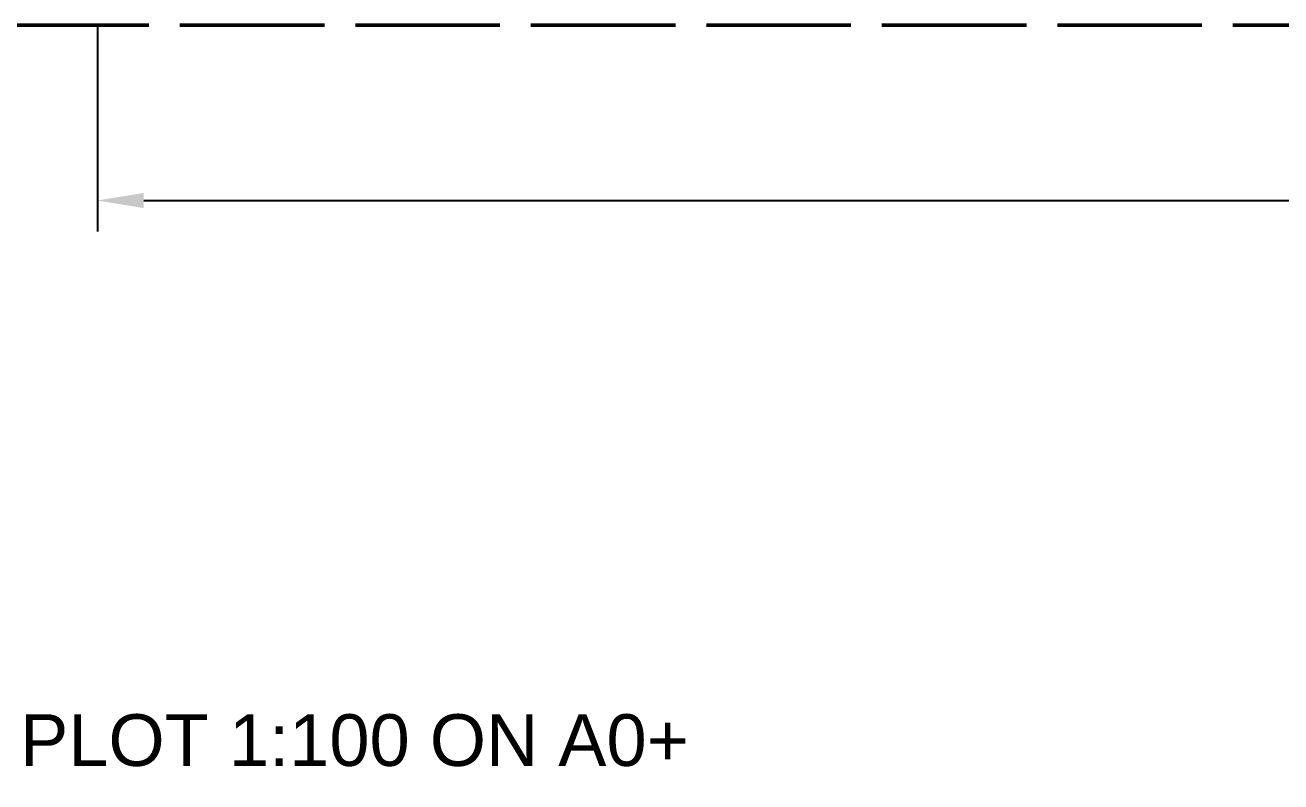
# Model space of a CAD drawing. Header units: millimetres. Extents: x -6059 to 111124, y -4267 to 4924.
# Drawn here: x -247 to 4045, y -2905 to -317 of the extents above; entities that cross this region are included whole.
import ezdxf

# ---------------------------------------------------------------- set-up
doc = ezdxf.new("R2010")
doc.units = ezdxf.units.MM
doc.linetypes.add('DASH_494_106', pattern=[599.722222, 493.888889, -105.833333])
for name, color, linetype in [('DIMENSIONS', 7, 'Continuous'), ('GEOFAB', 5, 'Continuous'), ('TITLE', 7, 'Continuous')]:
    doc.layers.add(name, color=color, linetype=linetype)
doc.styles.add('ARIAL', font='arial.ttf')
doc.dimstyles.get("Standard").update_dxf_attribs({"dimtxt": 2.5, "dimasz": 2.5, "dimexe": 1.25, "dimexo": 0.625, "dimtad": 1, "dimcen": 2.5, "dimazin": 3, "dimtfac": 1, "dimtmove": 0, "dimatfit": 3})

msp = doc.modelspace()

# ---------------------------------------------------------------- linework, layer by layer
at = {"layer": 'GEOFAB', "color": 5, "linetype": 'DASH_494_106', "lineweight": 50}
msp.add_line((-317.5, -317.5), (108417.5, -317.5), dxfattribs=at)

# ---------------------------------------------------------------- texts
at = {"layer": 'TITLE', "style": 'ARIAL'}
msp.add_text('FRONT ELEVATION  |  MODEL UNITS: mm (1:1)  |  PLOT 1:100 ON A0+', height=176.812, dxfattribs=at).set_placement((-6059.8, -2850.4))

# ---------------------------------------------------------------- dimensions: what is measured, and where the dimension line sits
at = {"layer": 'DIMENSIONS'}
msp.add_linear_dim(base=(0, -917.2), p1=(0, -317.5), p2=(108100, -317.5), dimstyle='Standard', override={"dimtxt": 202.071111, "dimasz": 158.75, "dimexe": 105.833333, "dimexo": 0, "dimgap": 88.194444, "dimtad": 1, "dimtih": 0, "dimtoh": 0, "dimdec": 0, "dimtxsty": 'ARIAL', "dimclrd": 7, "dimclre": 7, "dimclrt": 7}, dxfattribs=at).render()

doc.saveas('drawing.dxf')
